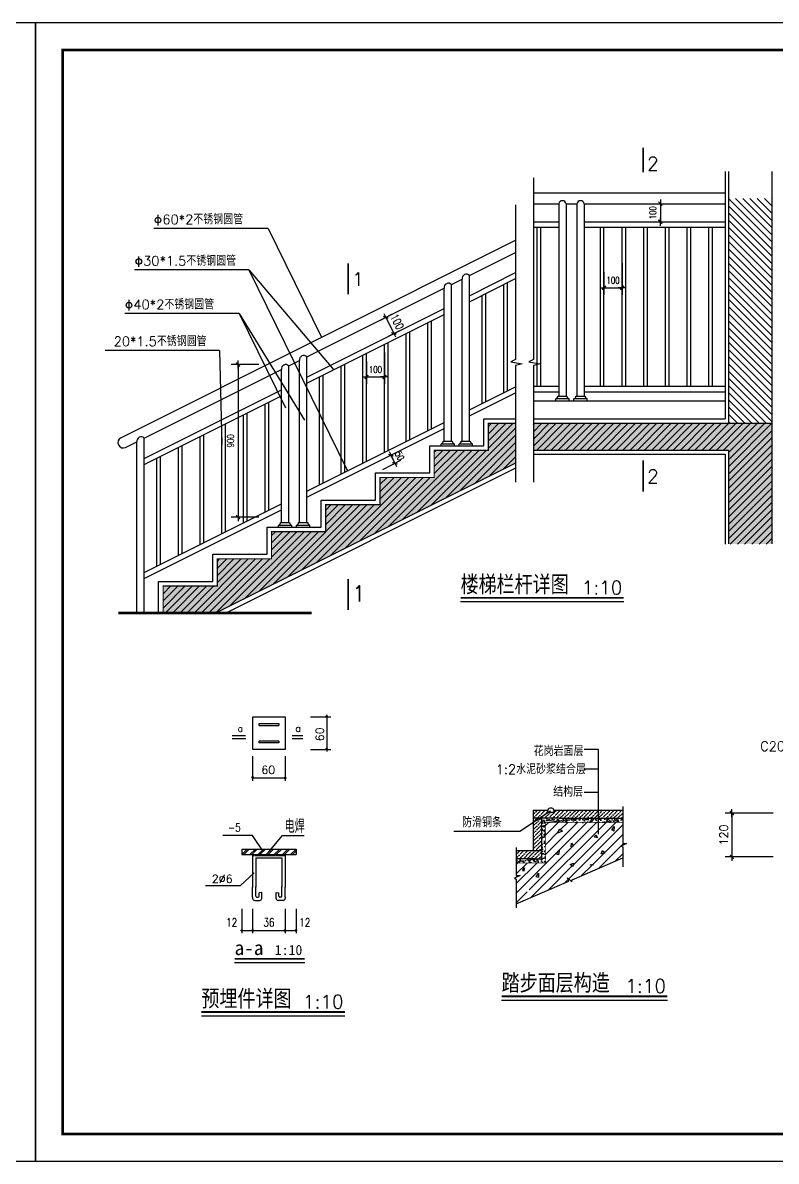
# Model space of a CAD drawing. Extents: x -105837 to 547563, y 466041 to 508041.
# Drawn here: x 487688 to 515484, y 466041 to 508041 of the extents above; entities that cross this region are included whole.
import ezdxf
from ezdxf.enums import TextEntityAlignment as Align

# ---------------------------------------------------------------- set-up
doc = ezdxf.new("R2010")
doc.units = 0
doc.header["$LTSCALE"] = 1000
doc.header["$MEASUREMENT"] = 0
doc.linetypes.add('HIDDEN', pattern=[9.525, 6.35, -3.175])
doc.layers.get('0').update_dxf_attribs({"linetype": 'CONTINUOUS'})
doc.layers.get('DEFPOINTS').update_dxf_attribs({"linetype": 'CONTINUOUS'})
for name, color, linetype in [('DIM1', 3, 'CONTINUOUS'), ('DIM_SYMB', 3, 'CONTINUOUS'), ('PUB_DIM', 3, 'CONTINUOUS'), ('PUB_TEXT', 7, 'CONTINUOUS'), ('PUB_TITLE', 4, 'CONTINUOUS'), ('填充1', 1, 'CONTINUOUS'), ('指北针', 2, 'CONTINUOUS'), ('标注1', 4, 'CONTINUOUS')]:
    doc.layers.add(name, color=color, linetype=linetype)
doc.styles.add('5', font='simhei.ttf')
doc.styles.add('_TCH_DIM', font='SIMPLEX', dxfattribs={"bigfont": 'GBCBIG'})
doc.styles.add('DIM_FONT', font='SIMPLEX.shx', dxfattribs={"width": 0.75})
doc.styles.add('HZ', font='txt', dxfattribs={"bigfont": 'hztxt'})
doc.styles.add('HZFS', font='txt', dxfattribs={"width": 0.7, "height": 7, "bigfont": 'HZFS'})
doc.styles.get("Standard").update_dxf_attribs({"font": 'txt.shx', "bigfont": 'hzdx.shx'})
doc.dimstyles.new('DIMN', dxfattribs={"dimtxt": 300, "dimasz": 1, "dimexe": 250, "dimexo": 300, "dimgap": 150, "dimtad": 1, "dimdec": 0, "dimzin": 0, "dimdsep": 46, "dimtxsty": 'DIM_FONT', "dimblk": '_DIMX', "dimcen": 0.09, "dimclrt": 7, "dimadec": 0, "dimazin": 0, "dimtfac": 1, "dimtdec": 0, "dimtix": 1, "dimtmove": 2, "dimatfit": 3, "dimldrblk": '_DIMX', "dimfxl": 1, "dimtolj": 1, "dimtzin": 0, "dimarcsym": 0})
doc.dimstyles.new('DIMN$0', dxfattribs={"dimtxt": 300, "dimasz": 1, "dimexe": 250, "dimexo": 0, "dimgap": 150, "dimtad": 1, "dimdec": 0, "dimzin": 0, "dimdsep": 46, "dimtxsty": '_TCH_DIM', "dimblk": '_DIMX', "dimblk1": '_DIMX', "dimblk2": '_DIMX', "dimcen": 2.5, "dimclrt": 7, "dimadec": 0, "dimazin": 0, "dimtfac": 1, "dimtdec": 0, "dimtix": 1, "dimtmove": 2, "dimatfit": 3, "dimldrblk": '_DIMX', "dimfxl": 1, "dimtolj": 1, "dimtzin": 0, "dimarcsym": 0})

# ---------------------------------------------------------------- blocks, each defined once
blk = doc.blocks.new('DOT')
at = {"color": 0, "linetype": 'ByBlock'}
blk.add_line((-0.5, 0), (-1, 0), dxfattribs=at)
at = {"color": 0, "linetype": 'ByBlock', "const_width": 0.5}
blk.add_lwpolyline([(-0.25, 0, 1), (0.25, 0, 1)], format="xyb", close=True, dxfattribs=at)
blk = doc.blocks.new('A-A')
for p, q in [((349561, 105017), (348461, 105017)), ((349961, 104417), (349561, 105017)), ((350161, 104417), (350661, 105017)), ((350661, 105017), (351465, 105017)), ((349161, 104517), (351161, 104517)), ((349161, 104517), (349161, 104317)), ((349361, 104517), (349161, 104317)), ((349161, 104317), (351161, 104317)), ((349432, 104517), (349232, 104317)), ((349661, 104517), (349461, 104317)), ((349732, 104517), (349532, 104317)), ((349561, 104317), (349561, 103117)), ((349611, 104317), (349611, 104257)), ((349661, 104317), (349661, 104257)), ((349681, 104197), (350641, 104197)), ((349681, 104197), (349681, 103117)), ((349711, 104317), (349711, 104257)), ((349961, 104517), (349761, 104317)), ((349761, 104317), (349761, 104257)), ((349811, 104317), (349811, 104257)), ((350032, 104517), (349832, 104317)), ((349861, 104317), (349861, 104257)), ((349911, 104317), (349911, 104257)), ((349961, 104317), (349961, 104257)), ((350011, 104317), (350011, 104257)), ((350261, 104517), (350061, 104317)), ((350061, 104317), (350061, 104257)), ((350111, 104317), (350111, 104257)), ((350332, 104517), (350132, 104317)), ((350161, 104317), (350161, 104257)), ((350211, 104317), (350211, 104257)), ((350261, 104317), (350261, 104257)), ((350311, 104317), (350311, 104257)), ((350561, 104517), (350361, 104317)), ((350361, 104317), (350361, 104257)), ((350411, 104317), (350411, 104257)), ((350632, 104517), (350432, 104317)), ((350461, 104317), (350461, 104257)), ((350511, 104317), (350511, 104257)), ((350561, 104317), (350561, 104257)), ((350611, 104317), (350611, 104257)), ((350641, 104197), (350641, 103117)), ((350861, 104517), (350661, 104317)), ((350661, 104317), (350661, 104257)), ((350711, 104317), (350711, 104257)), ((350932, 104517), (350732, 104317)), ((350761, 104317), (350761, 103117)), ((351161, 104517), (350961, 104317)), ((351161, 104446), (351032, 104317)), ((351161, 104517), (351161, 104317)), ((349623, 103643), (349104, 103163)), ((349104, 103163), (347826, 103163)), ((349561, 102746), (349561, 103117)), ((349681, 102784), (349681, 103135)), ((349896, 102915), (349799, 102909)), ((349799, 102784), (349799, 102909)), ((349896, 102701), (349896, 102915)), ((350426, 102915), (350524, 102909)), ((350426, 102701), (350426, 102915)), ((350524, 102784), (350524, 102909)), ((350641, 102784), (350641, 103135)), ((350761, 102746), (350761, 103117)), ((349561, 102746), (349561, 102701)), ((349636, 102626), (349821, 102626)), ((349719, 102746), (349761, 102746)), ((350686, 102626), (350501, 102626)), ((350604, 102746), (350561, 102746)), ((350761, 102746), (350761, 102701))]:
    blk.add_line(p, q)
at = {"color": 0, "linetype": 'ByBlock'}
for p, q in [((349161, 102317), (349161, 101417)), ((349561, 102317), (349561, 101417)), ((349561, 102317), (349561, 101417)), ((350761, 102317), (350761, 101417)), ((350761, 102317), (350761, 101417)), ((351161, 102317), (351161, 101417)), ((349143, 101517), (349125, 101517)), ((349161, 101517), (351161, 101517)), ((349579, 101517), (349597, 101517)), ((349597, 101517), (350166, 101517)), ((350743, 101517), (350725, 101517)), ((351179, 101517), (351197, 101517))]:
    blk.add_line(p, q, dxfattribs=at)
at = {"const_width": 50}
for points in [[(349135, 101517, 1), (349185, 101517, 1)], [(349539, 101517, 1), (349589, 101517, 1)], [(350730, 101517, 1), (350780, 101517, 1)], [(351133, 101517, 1), (351183, 101517, 1)]]:
    blk.add_lwpolyline(points, format="xyb", close=True, dxfattribs=at)
for centre, radius, start, end in [((349636, 102701), 75, 180, 270), ((349719, 102784), 37.5, 180, 270), ((349761, 102784), 37.5, 270, 0), ((349821, 102701), 75, 270, 0), ((350501, 102701), 75, 180, 270), ((350561, 102784), 37.5, 180, 270), ((350604, 102784), 37.5, 270, 0), ((350686, 102701), 75, 270, 0)]:
    blk.add_arc(centre, radius, start, end)
at = {"layer": 'DIM_SYMB', "const_width": 70}
blk.add_lwpolyline([(348894, 100472), (351486, 100472)], dxfattribs=at)
at = {"layer": 'DIM_SYMB'}
blk.add_lwpolyline([(348894, 100332), (351486, 100332)], dxfattribs=at)
at = {"color": 0, "linetype": 'ByBlock', "xscale": 18, "yscale": 18, "zscale": 18}
for p in [(349161, 101517), (350761, 101517), (350761, 101517)]:
    blk.add_blockref('DOT', p, dxfattribs=at)
at = {"color": 0, "linetype": 'ByBlock', "xscale": 18, "yscale": 18, "zscale": 18, "rotation": 180}
for p in [(349561, 101517), (349561, 101517), (351161, 101517)]:
    blk.add_blockref('DOT', p, dxfattribs=at)
at = {"color": 0, "linetype": 'ByBlock', "style": 'HZ', "width": 0.8}
for s, p in [('-5', (348886, 105317)), ('12', (348786, 101817)), ('36', (350161, 101817)), ('12', (351486, 101817))]:
    blk.add_text(s, height=300, dxfattribs=at).set_placement(p, align=Align.MIDDLE)
at = {"style": 'HZFS', "width": 0.7}
blk.add_text('电焊', height=500, dxfattribs=at).set_placement((350745, 105117))
blk.add_text('2%%c6', height=300).set_placement((348053, 103271))
at = {"layer": 'PUB_TEXT', "style": '5'}
for s, height, p in [('a-a', 522.8, (348894, 100612)), ('1:10', 373.4, (350378, 100612))]:
    blk.add_text(s, height=height, dxfattribs=at).set_placement(p)
blk = doc.blocks.new('_DIMX')
blk.add_line((-150, 0), (150, 0))
at = {"const_width": 50}
blk.add_lwpolyline([(-70, -70), (70, 70)], dxfattribs=at)
blk = doc.blocks.new('*D850')
at = {"layer": 'DEFPOINTS', "color": 0, "transparency": 16777216}
for p in [(500611, 496940), (501379, 496578), (500909, 496343)]:
    blk.add_point(p, dxfattribs=at)
at = {"layer": 'PUB_DIM', "color": 0, "lineweight": -2, "transparency": 16777216}
for p, q in [((500879, 497074), (501305, 497287)), ((501081, 497176), (501080, 497177)), ((501081, 497175), (501379, 496578)), ((501178, 496478), (501603, 496690)), ((501380, 496578), (501380, 496577))]:
    blk.add_line(p, q, dxfattribs=at)
for p, rotation in [((501081, 497175), 296.565051177078), ((501379, 496578), 116.565051177078)]:
    blk.add_blockref('_DIMX', p, dxfattribs=dict(at, rotation=rotation))
at = {"layer": 'PUB_DIM', "color": 7, "transparency": 16777216, "insert": (501498, 497011), "char_height": 300, "attachment_point": 5, "rotation": 296.5651, "style": 'DIM_FONT'}
blk.add_mtext('\\A1;100', dxfattribs=at)
blk = doc.blocks.new('*D858')
at = {"layer": 'DEFPOINTS', "color": 0, "transparency": 16777216}
for p in [(515372, 478883), (513847, 477270), (515372, 477270)]:
    blk.add_point(p, dxfattribs=at)
at = {"layer": 'DIM1', "color": 0, "lineweight": -2, "transparency": 16777216}
for p, q in [((515372, 478883), (513597, 478883)), ((513847, 478882), (513847, 477271)), ((515372, 477270), (513597, 477270))]:
    blk.add_line(p, q, dxfattribs=at)
for p, rotation in [((513847, 478883), 90), ((513847, 477270), 270)]:
    blk.add_blockref('_DIMX', p, dxfattribs=dict(at, rotation=rotation))
at = {"layer": 'DIM1', "color": 7, "transparency": 16777216, "insert": (513547, 478077), "char_height": 300, "attachment_point": 5, "rotation": 90, "style": '_TCH_DIM'}
blk.add_mtext('\\A1;120', dxfattribs=at)

msp = doc.modelspace()

# ---------------------------------------------------------------- hatches: boundary and pattern name
h = msp.add_hatch()
h.set_pattern_fill('AR-SAND', color=256, scale=300, style=0)
h.set_pattern_definition([(37.5, (499474.8, 448876.3), (-18.898, 578.047), [0, -456, 0, -510, 0, -487.5]), (7.5, (499474.8, 448876.3), (530.933, 846.644), [0, -246, 0, -411, 0, -157.5]), (327.5, (499105.8, 448876.3), (934.2426, 1.698), [0, -150, 0, -540, 0, -705]), (317.5, (499105.8, 448876.3), (901.838, 263.303), [0, -75, 0, -354, 0, -405])])
h.paths.add_polyline_path([(506818.68693, 477191.28538), (506618.68693, 477191.28538), (505891.98843, 477191.28538), (505891.98843, 477041.28538), (506968.68693, 477041.28538), (506968.68693, 478541.28538), (508030.37647, 478541.28538), (508030.37647, 478691.28538), (507474.20271, 478691.28538), (507000.73665, 478691.28538), (506968.68693, 478691.28538), (506818.68693, 478691.28538)])
h.paths.add_polyline_path([(509821.39013, 478541.28538), (509821.39013, 478691.28538), (508030.37647, 478691.28538), (508030.37647, 478541.28538)])
h = msp.add_hatch()
h.set_pattern_fill('AR-SAND', color=256, scale=200, style=0)
h.set_pattern_definition([(37.5, (499310.1, 450072.78), (-12.5987, 385.3648), [0, -304, 0, -340, 0, -325]), (7.5, (499310.1, 450072.8), (353.955, 564.429), [0, -164, 0, -274, 0, -105]), (327.5, (499064.1, 450072.78), (622.8284, 1.1318), [0, -100, 0, -360, 0, -470]), (317.5, (499064.1, 450072.8), (601.225, 175.535), [0, -50, 0, -236, 0, -270])])
h.paths.add_polyline_path([(506818.68693, 477191.28538), (506618.68693, 477191.28538), (505891.98843, 477191.28538), (505891.98843, 477041.28538), (506968.68693, 477041.28538), (506968.68693, 478541.28538), (507223.83869, 478541.28538), (507223.83869, 478691.28538), (507000.73665, 478691.28538), (506968.68693, 478691.28538), (506818.68693, 478691.28538)])
h.paths.add_polyline_path([(509821.39013, 478541.28538), (509821.39013, 478691.28538), (507474.20271, 478691.28538), (507223.83869, 478691.28538), (507223.83869, 478541.28538)])
h = msp.add_hatch()
h.set_pattern_fill('AR-SAND', color=8, scale=100, style=0)
h.set_pattern_definition([(37.5, (499310.1, 450072.78), (-6.2993, 192.6824), [0, -152, 0, -170, 0, -162.5]), (7.5, (499310.1, 450072.78), (176.9777, 282.2146), [0, -82, 0, -137, 0, -52.5]), (327.5, (499187.1, 450072.78), (311.4142, 0.5659), [0, -50, 0, -180, 0, -235]), (317.5, (499187.1, 450072.78), (300.6127, 87.7676), [0, -25, 0, -118, 0, -135])])
h.paths.add_polyline_path([(507474.20271, 478691.28538), (507223.83869, 478691.28538), (507223.83869, 478541.28538), (509821.39013, 478541.28538), (509821.39013, 478691.28538)])
h.paths.add_polyline_path([(507000.73665, 478691.28538), (506968.68693, 478691.28538), (506818.68693, 478691.28538), (506818.68693, 477191.28538), (506618.68693, 477191.28538), (505891.98843, 477191.28538), (505891.98843, 477041.28538), (506968.68693, 477041.28538), (506968.68693, 478541.28538), (507223.83869, 478541.28538), (507223.83869, 478691.28538)])
at = {"layer": '填充1', "linetype": 'ByBlock', "ltscale": 10}
h = msp.add_hatch(dxfattribs=at)
h.set_pattern_fill('ANSI31', color=8, scale=1500, angle=90, style=0)
h.set_pattern_definition([(135, (633086.88, 114370.71), (-132.58252, -132.58252), [])])
h.paths.add_polyline_path([(513730.41594, 493264.34977), (515330.41594, 493264.34977), (515330.41594, 501554.21227), (513730.41594, 501554.21227)])
h = msp.add_hatch(dxfattribs=at)
h.set_pattern_fill('AR-CONC', color=8, scale=100, angle=90, style=0)
h.set_pattern_definition([(140, (633086.9, 114370.7), (62.7521, 717.2602), [75, -825]), (85, (633086.9, 114370.7), (-752.1921, -138.7513), [60, -660]), (190.4514, (633092.1, 114430.5), (-689.4395, 578.5094), [63.7402, -701.1421]), (136.1842, (632886.9, 114370.7), (165.519, 1067.241), [112.5, -1237.5]), (186.6356, (632900.7, 114459.6), (-974.118, 934.6627), [95.6103, -1051.713]), (81.1842, (632886.9, 114370.7), (-974.1186, 934.662), [90, -990]), (111, (632936.9, 114470.7), (402.6189, 596.90705), [75, -825]), (56, (632936.9, 114470.7), (-725.15, 243.3153), [60, -660]), (161.4514, (632970.4, 114520.45), (-322.5305, 840.2226), [63.7402, -701.1421]), (127.5, (633086.88, 114370.7), (-332.89385, 12.15986), [0, -652, 0, -670, 0, -662.5]), (97.5, (633086.88, 114370.7), (-394.4117, 263.06954), [0, -382, 0, -637, 0, -252.5]), (57.5, (633086.88, 114147.7), (22.55487, 533.82244), [0, -250, 0, -780, 0, -1035]), (47.5, (633086.9, 114047.7), (-100.105, 583.18617), [0, -325, 0, -518, 0, -735])])
h.paths.add_polyline_path([(513730.41594, 492264.34977), (513730.41594, 488810.20491), (515330.41594, 488810.20491), (515330.41594, 493264.34977), (506524.82322, 493264.34977), (506524.82322, 492264.34977)])
h.paths.add_polyline_path([(505870.36455, 491797.63684), (505870.36455, 493264.34977), (504865.86483, 493264.34977), (504865.86483, 492264.34977), (502865.86483, 492264.34977), (502865.86483, 491264.34977), (500865.86483, 491264.34977), (500865.86483, 490264.34977), (498865.86483, 490264.34977), (498865.86483, 489264.34977), (496865.86483, 489264.34977), (496865.86483, 488264.34977), (494865.86483, 488264.34977), (494865.86483, 487264.34977), (492865.86483, 487264.34977), (492865.86483, 486264.34977), (494803.79041, 486264.34977)])
h = msp.add_hatch(dxfattribs=at)
h.set_pattern_fill('ANSI31', color=8, scale=1500, style=0)
h.set_pattern_definition([(45, (633086.88, 114370.71), (-132.58252, 132.58252), [])])
h.paths.add_polyline_path([(513730.41594, 492264.34977), (513730.41594, 488810.20491), (515330.41594, 488810.20491), (515330.41594, 493264.34977), (506524.82322, 493264.34977), (506524.82322, 492264.34977)])
h.paths.add_polyline_path([(505870.36455, 491797.63684), (505870.36455, 493264.34977), (504865.86483, 493264.34977), (504865.86483, 492264.34977), (502865.86483, 492264.34977), (502865.86483, 491264.34977), (500865.86483, 491264.34977), (500865.86483, 490264.34977), (498865.86483, 490264.34977), (498865.86483, 489264.34977), (496865.86483, 489264.34977), (496865.86483, 488264.34977), (494865.86483, 488264.34977), (494865.86483, 487264.34977), (492865.86483, 487264.34977), (492865.86483, 486264.34977), (494803.79041, 486264.34977)])
at = {"layer": '填充1'}
h = msp.add_hatch(dxfattribs=at)
h.set_pattern_fill('ANSI36', color=8, scale=800, style=0)
h.set_pattern_definition([(45, (-606452.66, 606835.58), (53.033009, 194.454365), [250, -50, 0, -50])])
h.paths.add_polyline_path([(506818.68693, 478691.28538), (506518.68693, 478691.28538), (506518.68693, 477491.28538), (506818.68693, 477491.28538)])
h.paths.add_polyline_path([(506618.68693, 477191.28538), (506818.68693, 477191.28538), (506818.68693, 477491.28538), (505891.98843, 477491.28538), (505891.98843, 477191.28538)])
h.paths.add_polyline_path([(507474.20271, 478691.28538), (508932.14106, 478691.28538), (508932.14106, 478991.28538), (507285.88816, 478991.28538, -0.1380579837), (507293.1191, 478923.67588), (507045.6961, 478923.67588, -0.1380579837), (507052.92704, 478991.28538), (506518.68693, 478991.28538), (506518.68693, 478691.28538)])
h.paths.add_polyline_path([(509821.39013, 478691.28538), (509821.39013, 478991.28538), (508932.14106, 478991.28538), (508932.14106, 478691.28538)])

# ---------------------------------------------------------------- linework, layer by layer
for p, q in [((506524.82322, 502321.50293), (506524.82322, 495621.91874)), ((506524.82322, 501765.65952), (513597.08261, 501765.65952)), ((505870.36455, 501320.19319), (505870.36455, 495621.91874)), ((506524.82322, 501365.65952), (507463.74927, 501365.65952)), ((507463.74927, 501365.65952), (507463.74927, 494269.13743)), ((507730.41594, 501365.65952), (508130.41594, 501365.65952)), ((507730.41594, 501365.65952), (507730.41594, 494269.13743)), ((508130.41594, 501365.65952), (508130.41594, 494269.13743)), ((508397.08261, 501365.65952), (513597.08261, 501365.65952)), ((508397.08261, 501365.65952), (508397.08261, 494269.13743)), ((506524.82322, 500698.99285), (507463.74927, 500698.99285)), ((508397.08261, 500698.99285), (513597.08261, 500698.99285)), ((496743.05683, 500453.13009), (492518.62253, 500453.13009)), ((496743.05683, 500453.13009), (498713.00869, 496437.92171)), ((506524.82322, 500498.99285), (507463.74927, 500498.99285)), ((506663.74927, 494631.01644), (506663.74927, 500498.99285)), ((506797.08261, 494631.01644), (506797.08261, 500498.99285)), ((508397.08261, 500498.99285), (513597.08261, 500498.99285)), ((508996.74927, 494631.01644), (508996.74927, 500498.99285)), ((509130.08261, 494631.01644), (509130.08261, 500498.99285)), ((509796.74927, 494631.01644), (509796.74927, 500498.99285)), ((509930.08261, 494631.01644), (509930.08261, 500498.99285)), ((510596.74927, 494631.01644), (510596.74927, 500498.99285)), ((510730.08261, 494631.01644), (510730.08261, 500498.99285)), ((511396.74927, 494631.01644), (511396.74927, 500498.99285)), ((511530.08261, 494631.01644), (511530.08261, 500498.99285)), ((512196.74927, 494631.01644), (512196.74927, 500498.99285)), ((512330.08261, 494631.01644), (512330.08261, 500498.99285)), ((512996.74927, 494631.01644), (512996.74927, 500498.99285)), ((513130.08261, 494631.01644), (513130.08261, 500498.99285)), ((491303.81687, 492733.32579), (505870.36455, 500016.59963)), ((504165.86483, 498717.13618), (505870.36455, 499569.38604)), ((496033.60292, 498922.85002), (499669.34853, 491512.37642)), ((496033.60292, 498922.85002), (499136.88262, 495265.60569)), ((503499.19816, 498383.80284), (503899.19816, 498583.80284)), ((503899.19816, 492602.47076), (503899.19816, 498583.80284)), ((504165.86483, 497971.78019), (505870.36455, 498824.03004)), ((504165.86483, 492602.47076), (504165.86483, 498717.13618)), ((504165.86483, 497748.17339), (505870.36455, 498600.42325)), ((498165.86483, 495717.13618), (503232.53149, 498250.46951)), ((503232.53149, 492602.47076), (503232.53149, 498250.46951)), ((503499.19816, 492602.47076), (503499.19816, 498383.80284)), ((505432.53149, 494393.9679), (505432.53149, 498381.50672)), ((505565.86483, 494460.63457), (505565.86483, 498448.17339)), ((504632.53149, 493993.9679), (504632.53149, 497981.50672)), ((504765.86483, 494060.63457), (504765.86483, 498048.17339)), ((495673.58057, 497314.72561), (498082.12294, 493376.47905)), ((495673.58057, 497314.72561), (497379.63332, 493837.40343)), ((498165.86483, 494971.78019), (503232.53149, 497505.11352)), ((498165.86483, 494748.17339), (503232.53149, 497281.50672)), ((502632.53149, 492993.9679), (502632.53149, 496981.50672)), ((502765.86483, 493060.63457), (502765.86483, 497048.17339)), ((501832.53149, 492593.9679), (501832.53149, 496581.50672)), ((501965.86483, 492660.63457), (501965.86483, 496648.17339)), ((501032.53149, 492193.9679), (501032.53149, 496181.50672)), ((501165.86483, 492260.63457), (501165.86483, 496248.17339)), ((494946.44993, 495955.59882), (495032.53149, 492478.27664)), ((498165.86483, 489602.47076), (498165.86483, 495717.13618)), ((500232.53149, 491793.9679), (500232.53149, 495781.50672)), ((500365.86483, 491860.63457), (500365.86483, 495848.17339)), ((505870.36455, 495621.91874), (505698.88273, 495529.63828)), ((506524.82322, 495621.91874), (506353.34141, 495529.63828)), ((492165.86483, 492717.13618), (497232.53149, 495250.46951)), ((497232.53149, 489602.47076), (497232.53149, 495250.46951)), ((497499.19816, 495383.80284), (497899.19816, 495583.80284)), ((497499.19816, 489602.47076), (497499.19816, 495383.80284)), ((497899.19816, 489602.47076), (497899.19816, 495583.80284)), ((499432.53149, 491393.9679), (499432.53149, 495381.50672)), ((499565.86483, 491460.63457), (499565.86483, 495448.17339)), ((505698.88273, 495529.63828), (506105.08794, 495455.8152)), ((506105.08794, 495455.8152), (505870.36455, 495400.44692)), ((505870.36455, 495400.44692), (505870.36455, 491095.62571)), ((506353.34141, 495529.63828), (506759.54662, 495455.8152)), ((506759.54662, 495455.8152), (506524.82322, 495400.44692)), ((506524.82322, 495400.44692), (506524.82322, 491095.62571)), ((498632.53149, 490993.9679), (498632.53149, 494981.50672)), ((498765.86483, 491060.63457), (498765.86483, 495048.17339)), ((492165.86483, 491971.78019), (497232.53149, 494505.11352)), ((504165.86483, 493760.63457), (505870.36455, 494612.88443)), ((504165.86483, 493537.02777), (505870.36455, 494389.27763)), ((506524.82322, 494631.01644), (507463.74927, 494631.01644)), ((506524.82322, 494431.01644), (507463.74927, 494431.01644)), ((508397.08261, 494631.01644), (513597.08261, 494631.01644)), ((508397.08261, 494431.01644), (513597.08261, 494431.01644)), ((492165.86483, 491748.17339), (497232.53149, 494281.50672)), ((496632.53149, 489993.9679), (496632.53149, 493981.50672)), ((496765.86483, 490060.63457), (496765.86483, 494048.17339)), ((507349.41779, 494097.68311), (507349.41779, 494166.18098)), ((507842.75113, 494166.18098), (507349.41779, 494166.18098)), ((507429.41779, 494269.13743), (507762.75113, 494269.13743)), ((507842.75113, 494097.68311), (507842.75113, 494166.18098)), ((508509.41779, 494166.18098), (508016.08446, 494166.18098)), ((508016.08446, 494097.68311), (508016.08446, 494166.18098)), ((508096.08446, 494269.13743), (508429.41779, 494269.13743)), ((508509.41779, 494097.68311), (508509.41779, 494166.18098)), ((495832.53149, 489593.9679), (495832.53149, 493581.50672)), ((495965.86483, 489660.63457), (495965.86483, 493648.17339)), ((495032.53149, 489193.9679), (495032.53149, 493181.50672)), ((495165.86483, 489260.63457), (495165.86483, 493248.17339)), ((498165.86483, 490760.63457), (503232.53149, 493293.9679)), ((492165.86483, 486264.34977), (492165.86483, 492717.13618)), ((494232.53149, 488793.9679), (494232.53149, 492781.50672)), ((494365.86483, 488860.63457), (494365.86483, 492848.17339)), ((498165.86483, 490537.02777), (503232.53149, 493070.3611)), ((491482.70231, 492375.55492), (491899.19816, 492583.80284)), ((491899.19816, 486264.34977), (491899.19816, 492583.80284)), ((493432.53149, 488393.9679), (493432.53149, 492381.50672)), ((493565.86483, 488460.63457), (493565.86483, 492448.17339)), ((503611.53334, 492499.51431), (503118.20001, 492499.51431)), ((503118.20001, 492431.01644), (503118.20001, 492499.51431)), ((503198.20001, 492602.47076), (503531.53334, 492602.47076)), ((503611.53334, 492431.01644), (503611.53334, 492499.51431)), ((503784.86668, 492431.01644), (503784.86668, 492499.51431)), ((504278.20001, 492499.51431), (503784.86668, 492499.51431)), ((503864.86668, 492602.47076), (504198.20001, 492602.47076)), ((504278.20001, 492431.01644), (504278.20001, 492499.51431)), ((492632.53149, 487993.9679), (492632.53149, 491981.50672)), ((492765.86483, 488060.63457), (492765.86483, 492048.17339)), ((492165.86483, 487760.63457), (497232.53149, 490293.9679)), ((492165.86483, 487537.02777), (497232.53149, 490070.3611)), ((497118.20001, 489431.01644), (497118.20001, 489499.51431)), ((497611.53334, 489499.51431), (497118.20001, 489499.51431)), ((497198.20001, 489602.47076), (497531.53334, 489602.47076)), ((497611.53334, 489431.01644), (497611.53334, 489499.51431)), ((498278.20001, 489499.51431), (497784.86668, 489499.51431)), ((497784.86668, 489431.01644), (497784.86668, 489499.51431)), ((497864.86668, 489602.47076), (498198.20001, 489602.47076)), ((498278.20001, 489431.01644), (498278.20001, 489499.51431)), ((496170.00293, 482431.30718), (497370.00293, 482431.30718)), ((496170.00293, 481231.30718), (496170.00293, 482431.30718)), ((497370.00293, 482431.30718), (497370.00293, 481231.30718)), ((498301.78387, 482432.88217), (499057.91308, 482432.88217)), ((498904.2163, 482506.91761), (498904.2163, 481154.90617)), ((495411.54239, 481639.20624), (495911.54239, 481639.20624)), ((497621.38681, 481639.20624), (498021.38681, 481639.20624)), ((497370.00293, 481231.30718), (496170.00293, 481231.30718)), ((498301.78387, 481231.53801), (499057.91308, 481231.53801)), ((508932.14106, 481234.69984), (508397.54732, 481234.69984)), ((508932.14106, 478102.58996), (508932.14106, 481234.69984)), ((508932.14106, 480505.48236), (508397.54732, 480505.48236)), ((508932.14106, 479640.88833), (508397.54732, 479640.88833)), ((507152.96062, 478960.74499), (506031.24265, 478201.70776)), ((506518.68693, 478991.28538), (507052.92704, 478991.28538)), ((506518.68693, 478991.28538), (506518.68693, 477491.28538)), ((507045.6961, 478923.67588), (507293.1191, 478923.67588)), ((507285.88816, 478991.28538), (509821.39013, 478991.28538)), ((507474.20271, 478691.28538), (506518.68693, 478691.28538)), ((507061.21235, 478691.28538), (506818.68693, 478691.28538)), ((506818.68693, 478691.28538), (506818.68693, 477191.28538)), ((506968.68693, 478421.90951), (507088.06281, 478541.28538)), ((506968.68693, 478068.35612), (507441.6162, 478541.28538)), ((507474.20271, 478691.28538), (509821.39013, 478691.28538)), ((507529.64783, 478275.76363), (507795.16959, 478541.28538)), ((506031.24265, 478201.70776), (503591.72051, 478201.70776)), ((506968.68693, 477714.80273), (507443.867, 478189.9828)), ((508766.02322, 478006.71696), (508826.70893, 478067.36534)), ((506818.68693, 477491.28538), (505891.98843, 477491.28538)), ((506618.68693, 477191.28538), (505891.98843, 477191.28538)), ((506618.68693, 477191.28538), (506818.68693, 477191.28538)), ((509544.487, 477108.62228), (509821.39013, 477385.52541)), ((505891.98843, 476991.65762), (505941.6162, 477041.28538)), ((508735.68036, 477006.01901), (508705.33745, 476945.37066)), ((505891.98843, 475577.44406), (506291.47876, 475976.93439))]:
    msp.add_line(p, q)
at = {"color": 0}
for p, q in [((492679.24211, 500567.28549), (492679.24211, 500953.00854)), ((491969.78819, 499037.00541), (491969.78819, 499422.72847)), ((496033.60292, 498922.85002), (491809.16862, 498922.85002)), ((491609.76585, 497428.881), (491609.76585, 497814.60405)), ((495673.58057, 497314.72561), (491449.14627, 497314.72561)), ((494946.44993, 495955.59882), (490722.01563, 495955.59882))]:
    msp.add_line(p, q, dxfattribs=at)
at = {"linetype": 'HIDDEN'}
for p, q in [((496410.00293, 482191.30718), (497130.00293, 482191.30718)), ((496410.00293, 482119.30718), (496410.00293, 482191.30718)), ((497130.00293, 482191.30718), (497130.00293, 482119.30718)), ((496410.00293, 482119.30718), (497130.00293, 482119.30718)), ((497130.00293, 481543.30718), (496410.00293, 481543.30718)), ((496410.00293, 481471.30718), (496410.00293, 481543.30718)), ((497130.00293, 481471.30718), (496410.00293, 481471.30718)), ((497130.00293, 481543.30718), (497130.00293, 481471.30718))]:
    msp.add_line(p, q, dxfattribs=at)
at = {"color": 0, "linetype": 'ByBlock'}
for p, q in [((496166.64707, 480978.9163), (496166.64707, 480078.9163)), ((497367.51348, 480978.9163), (497367.51348, 480078.9163)), ((496184.64707, 480178.9163), (497349.51348, 480178.9163))]:
    msp.add_line(p, q, dxfattribs=at)
for points, const_width in [([(513730.41594, 502555.52202), (513730.41594, 493264.34977)], 45), ([(515330.41594, 502555.52202), (515330.41594, 488805.82154)], 45), ([(491970.65655, 486264.34977), (492865.86483, 486264.34977), (492865.86483, 487264.34977), (494865.86483, 487264.34977), (494865.86483, 488264.34977), (496865.86483, 488264.34977), (496865.86483, 489264.34977), (498865.86483, 489264.34977), (498865.86483, 490264.34977), (500865.86483, 490264.34977), (500865.86483, 491264.34977), (502865.86483, 491264.34977), (502865.86483, 492264.34977), (504865.86483, 492264.34977), (504865.86483, 493264.34977), (505870.36455, 493264.34977)], 45), ([(506524.82322, 493264.34977), (515330.41594, 493264.34977)], 45), ([(506524.82322, 492264.34977), (513730.41594, 492264.34977)], 45), ([(513730.41594, 492264.34977), (513730.41594, 488810.20491)], 45), ([(494803.79041, 486264.34977), (505870.36455, 491797.63684)], 45), ([(491211.47058, 486264.34977), (498351.62899, 486264.34977)], 100), ([(495411.54239, 481739.20624), (495911.54239, 481739.20624)], 45), ([(497621.38681, 481739.20624), (498021.38681, 481739.20624)], 45), ([(506968.68693, 478541.28538), (509821.39013, 478541.28538)], 30), ([(506968.68693, 478541.28538), (506968.68693, 477041.28538)], 30), ([(506968.68693, 477041.28538), (505891.98843, 477041.28538)], 30)]:
    msp.add_lwpolyline(points, dxfattribs=dict(const_width=const_width))
at = {"const_width": 50}
for points in [[(498873.45938, 482445.86832, 1), (498923.45938, 482445.86832, 1)], [(498873.45938, 481247.47603, 1), (498923.45938, 481247.47603, 1)], [(496144.68975, 480197.80874, 1), (496194.68975, 480197.80874, 1)], [(497343.61404, 480178.60637, 1), (497393.61404, 480178.60637, 1)]]:
    msp.add_lwpolyline(points, format="xyb", close=True, dxfattribs=at)
for points in [[(509821.39013, 479125.09519), (509821.39013, 477761.34652), (509960.75246, 477761.34652), (509757.51576, 477668.49555), (509821.39013, 477633.67645), (509821.39013, 476899.8844)], [(505891.98843, 477612.50264), (505891.98843, 476578.7035), (506031.35076, 476578.7035), (505828.11406, 476485.85253), (505891.98843, 476451.03343), (505891.98843, 475383.67538)], [(505891.98843, 475539.01767), (507834.33176, 476373.70959), (507779.30846, 476501.7498), (507944.85829, 476351.68411), (507951.62961, 476424.11652), (509821.39013, 477227.6171)]]:
    msp.add_lwpolyline(points)
at = {"color": 0}
for centre in [(492679.24211, 500762.82874), (491969.78819, 499232.54867), (491609.76585, 497624.42426)]:
    msp.add_circle(centre, 102.70921, dxfattribs=at)
for centre, radius, start, end in [((507597.08261, 501340.86999), 135.61821, 10.532257445, 169.467742555), ((508263.74927, 501340.86999), 135.61821, 10.532257445, 169.467742555), ((504053.78534, 498607.96181), 156.46358, 44.247736048, 188.882366302), ((503387.11868, 498274.62848), 156.46358, 44.247736048, 188.882366302), ((498053.78534, 495607.96181), 156.46358, 44.247736048, 188.882366302), ((497387.11868, 495274.62848), 156.46358, 44.247736048, 188.882366302), ((507317.41565, 494273.60685), 112.09128, 286.588779877, 357.714837101), ((507893.86485, 494288.45708), 132.52946, 188.38223276, 247.314150252), ((507984.08232, 494273.60685), 112.09128, 286.588779877, 357.714837101), ((508560.53151, 494288.45708), 132.52946, 188.38223276, 247.314150252), ((491393.25959, 492554.44036), 200, 116.565051177, 296.565051177), ((492053.78534, 492607.96181), 156.46358, 44.247736048, 188.882366302), ((503086.19787, 492606.94018), 112.09128, 286.588779877, 357.714837101), ((503662.64706, 492621.79041), 132.52946, 188.38223276, 247.314150252), ((503752.86454, 492606.94018), 112.09128, 286.588779877, 357.714837101), ((504329.31373, 492621.79041), 132.52946, 188.38223276, 247.314150252), ((497086.19787, 489606.94018), 112.09128, 286.588779877, 357.714837101), ((497662.64706, 489621.79041), 132.52946, 188.38223276, 247.314150252), ((497752.86454, 489606.94018), 112.09128, 286.588779877, 357.714837101), ((498329.31373, 489621.79041), 132.52946, 188.38223276, 247.314150252), ((507169.4076, 478944.63618), 125.47458, 350.383763598, 189.616236402)]:
    msp.add_arc(centre, radius, start, end)
at = {"layer": 'DIM_SYMB'}
for points, const_width in [([(510574.29395, 503433.14305), (510574.29395, 502525.44884)], 60), ([(499691.69536, 499169.43044), (499691.69536, 498021.19051)], 60), ([(510574.29395, 491894.95657), (510574.29395, 490746.71664)], 60), ([(499691.69536, 487526.41247), (499691.69536, 486378.17254)], 60), ([(503837.88431, 486825.93275), (509861.44636, 486825.93275)], 70), ([(505354.12841, 472120.06597), (511471.39125, 472120.06597)], 70), ([(494279.11789, 471549.80591), (499575.12089, 471549.80591)], 70)]:
    msp.add_lwpolyline(points, dxfattribs=dict(at, const_width=const_width))
for points in [[(503837.88431, 486685.93275), (509861.44636, 486685.93275)], [(505354.12841, 471980.06597), (511471.39125, 471980.06597)], [(494279.11789, 471409.80591), (499575.12089, 471409.80591)]]:
    msp.add_lwpolyline(points, dxfattribs=at)
at = {"layer": 'PUB_TITLE'}
for points in [[(428763.01576, 466040.74173), (488163.01576, 466040.74173), (488163.01576, 508040.74173), (428763.01576, 508040.74173)], [(488163.01576, 466040.74173), (547563.01576, 466040.74173), (547563.01576, 508040.74173), (488163.01576, 508040.74173)]]:
    msp.add_lwpolyline(points, close=True, dxfattribs=at)
at = {"layer": 'PUB_TITLE', "const_width": 100}
msp.add_lwpolyline([(489163.01576, 467040.74173), (546563.01576, 467040.74173), (546563.01576, 507040.74173), (489163.01576, 507040.74173)], close=True, dxfattribs=at)
at = {"layer": '填充1', "linetype": 'ByBlock', "ltscale": 10}
for p, q in [((513597.08261, 502555.52202), (513597.08261, 493431.01644)), ((506524.82322, 494097.68311), (513597.08261, 494097.68311)), ((504699.19816, 493431.01644), (505870.36455, 493431.01644)), ((504699.19816, 492431.01644), (504699.19816, 493431.01644)), ((506524.82322, 493431.01644), (513597.08261, 493431.01644)), ((502699.19816, 492431.01644), (504699.19816, 492431.01644)), ((502699.19816, 491431.01644), (502699.19816, 492431.01644)), ((506524.82322, 492131.01644), (513597.08261, 492131.01644)), ((513597.08261, 492131.01644), (513597.08261, 488810.20491)), ((505870.36455, 491611.29784), (495176.4684, 486264.34977)), ((500699.19816, 491431.01644), (502699.19816, 491431.01644)), ((500699.19816, 490431.01644), (500699.19816, 491431.01644)), ((498699.19816, 490431.01644), (500699.19816, 490431.01644)), ((498699.19816, 489431.01644), (498699.19816, 490431.01644)), ((496699.19816, 488431.01644), (496699.19816, 489431.01644)), ((496699.19816, 489431.01644), (498699.19816, 489431.01644)), ((494699.19816, 488431.01644), (496699.19816, 488431.01644)), ((494699.19816, 487431.01644), (494699.19816, 488431.01644)), ((492699.19816, 487431.01644), (494699.19816, 487431.01644)), ((492699.19816, 486264.34977), (492699.19816, 487431.01644))]:
    msp.add_line(p, q, dxfattribs=at)
at = {"layer": '填充1', "color": 8}
for p, q in [((505891.98843, 475930.99745), (508502.27637, 478541.28538)), ((506444.58542, 475776.48765), (509209.38315, 478541.28538)), ((506968.68693, 477361.24934), (508148.72298, 478541.28538)), ((507830.52666, 476455.32212), (509821.39013, 478446.18558)), ((507990.58995, 476968.9388), (509562.93654, 478541.28538)), ((507999.21678, 477684.67241), (508855.82976, 478541.28538)), ((509418.39494, 478264.4725), (509509.42351, 478385.76922)), ((509509.42351, 478385.76922), (509494.25209, 478218.98624)), ((507415.76547, 478143.17577), (507506.79409, 478294.79667)), ((507597.82272, 478218.98624), (507415.76547, 478143.17577)), ((507506.79409, 478294.79667), (507597.82272, 478218.98624)), ((508887.39469, 477976.39279), (508766.02322, 478006.71696)), ((508826.70893, 478067.36534), (508887.39469, 477976.39279)), ((509158.68636, 477429.92842), (509821.39013, 478092.63219)), ((509494.25209, 478218.98624), (509418.39494, 478264.4725)), ((506365.35173, 476050.80735), (507977.82645, 477663.28207)), ((507916.42287, 477642.82681), (507931.5943, 477779.28563)), ((508007.45144, 477673.15099), (507916.42287, 477642.82681)), ((507931.5943, 477779.28563), (508007.45144, 477673.15099)), ((508924.50668, 476842.19535), (509843.65785, 477761.34652)), ((507370.25119, 477385.07127), (507476.45124, 477506.368)), ((507446.10838, 477339.58501), (507370.25119, 477385.07127)), ((507476.45124, 477506.368), (507446.10838, 477339.58501)), ((508734.47606, 477005.71812), (509136.28481, 477407.52687)), ((509023.9376, 477385.07127), (509069.45194, 477506.368)), ((509175.65193, 477415.39545), (509023.9376, 477385.07127)), ((509069.45194, 477506.368), (509175.65193, 477415.39545)), ((505891.98843, 476284.55084), (506648.72298, 477041.28538)), ((505891.98843, 476638.10423), (506295.16959, 477041.28538)), ((506141.36492, 476793.74976), (506202.05069, 476869.5602)), ((506156.53641, 476733.10142), (506141.36492, 476793.74976)), ((506202.05069, 476869.5602), (506156.53641, 476733.10142)), ((507064.56574, 476042.91458), (507955.06008, 476933.40892)), ((507886.07996, 476990.85692), (508007.45144, 477036.34322)), ((507977.10858, 476915.04649), (507886.07996, 476990.85692)), ((508007.45144, 477036.34322), (507977.10858, 476915.04649)), ((508304.52637, 476575.76843), (508681.92721, 476953.16927)), ((508614.30888, 476975.69484), (508735.68036, 477006.01901)), ((508705.33745, 476945.37066), (508614.30888, 476975.69484)), ((506626.85089, 476535.99422), (506717.87946, 476672.45304)), ((506717.87946, 476505.67005), (506626.85089, 476535.99422)), ((506717.87946, 476672.45304), (506717.87946, 476505.67005)), ((507684.54605, 476309.3415), (507808.65783, 476433.45328))]:
    msp.add_line(p, q, dxfattribs=at)
at = {"layer": '标注1', "linetype": 'ByBlock', "ltscale": 10}
for p, q in [((510963.41594, 501365.65952), (511458.90596, 501365.65952)), ((511208.90596, 501366.65952), (511208.90596, 501367.65952)), ((511208.90596, 501365.65952), (511208.90596, 500698.99285)), ((510963.41594, 500698.99285), (511458.90596, 500698.99285)), ((511208.90596, 500697.99285), (511208.90596, 500696.99285)), ((509796.74927, 499171.59417), (509796.74927, 498013.99029)), ((509130.08261, 498838.26084), (509130.08261, 498013.99029)), ((509129.08261, 498263.99029), (509128.08261, 498263.99029)), ((509130.08261, 498263.99029), (509796.74927, 498263.99029)), ((509797.74927, 498263.99029), (509798.74927, 498263.99029)), ((501032.53149, 495881.50672), (501032.53149, 494723.90284)), ((496399.19816, 495431.01644), (495379.08225, 495431.01644)), ((495629.08225, 495430.01644), (495629.08225, 489804.69444)), ((500365.86483, 495548.17339), (500365.86483, 494723.90284)), ((500364.86483, 494973.90284), (500363.86483, 494973.90284)), ((500365.86483, 494973.90284), (501032.53149, 494973.90284)), ((501033.53149, 494973.90284), (501034.53149, 494973.90284)), ((500818.45512, 491863.32292), (501491.70134, 492199.94603)), ((500967.52632, 491565.18052), (501640.77254, 491901.80363)), ((501267.64733, 492089.03705), (501267.20012, 492089.93148)), ((501417.16574, 491790.00023), (501268.09454, 492088.14263)), ((501417.61295, 491789.1058), (501418.06017, 491788.21138)), ((496399.19816, 489803.69444), (495379.08225, 489803.69444))]:
    msp.add_line(p, q, dxfattribs=at)

# ---------------------------------------------------------------- block references
at = {"color": 0, "linetype": 'ByBlock', "xscale": 18, "yscale": 18, "zscale": 18, "rotation": 180}
for p in [(498895.41669, 482426.97588), (498895.41669, 481228.58358), (496166.64707, 480178.9163)]:
    msp.add_blockref('DOT', p, dxfattribs=at)
at = {"color": 0, "linetype": 'ByBlock', "xscale": 18, "yscale": 18, "zscale": 18}
msp.add_blockref('DOT', (497367.51348, 480178.9163), dxfattribs=at)
msp.add_blockref('A-A', (146606.96307, 373035.44192))
at = {"layer": '标注1', "linetype": 'ByBlock', "ltscale": 10}
for p, rotation in [((511208.90596, 501365.65952), 270), ((511208.90596, 500698.99285), 90), ((509796.74927, 498263.99029), 180), ((495629.08225, 495431.01644), 90), ((501032.53149, 494973.90284), 180), ((501268.09454, 492088.14263), 296.565051177078), ((501417.16574, 491790.00023), 116.565051177078), ((495629.08225, 489803.69444), 270)]:
    msp.add_blockref('_DIMX', p, dxfattribs=dict(at, rotation=rotation))
for p in [(509130.08261, 498263.99029), (500365.86483, 494973.90284)]:
    msp.add_blockref('_DIMX', p, dxfattribs=at)

# ---------------------------------------------------------------- texts
for p in [(495612.9179, 481879.11751), (497746.59563, 481885.47793)]:
    msp.add_text('a', height=250).set_placement(p)
at = {"color": 0, "linetype": 'ByBlock'}
msp.add_text('60', height=300, rotation=90, dxfattribs=at).set_placement((498645.60762, 481789.05827), align=Align.MIDDLE)
msp.add_text('60', height=300, dxfattribs=at).set_placement((496744.63314, 480478.9163), align=Align.MIDDLE)
at = {"layer": 'PUB_DIM', "insert": (500699.19816, 495248.90284), "char_height": 250, "attachment_point": 5, "style": 'DIM_FONT'}
msp.add_mtext('\\A1;100', dxfattribs=at)
at = {"layer": 'PUB_TEXT'}
for s, height, p in [('楼梯栏杆详图', 700, (503837.88431, 486954.90912)), ('1:10', 500, (508309.06541, 486954.90912)), ('踏步面层构造', 700, (505354.12841, 472254.55416)), ('1:10', 500, (509919.0103, 472254.55416)), ('预埋件详图', 700, (494279.11789, 471673.27047)), ('1:10', 500, (498022.73994, 471673.27047))]:
    msp.add_text(s, height=height, dxfattribs=at).set_placement(p)
at = {"layer": '指北针', "color": 7}
for s, height, p in [('2', 500, (510720.05187, 502595.19642)), ('1', 500, (499837.45327, 498331.48382)), ('2', 500, (510720.05187, 491057.00994)), ('1', 588, (499837.45327, 486688.46584))]:
    msp.add_text(s, height=height, dxfattribs=at).set_placement(p)
at = {"layer": '指北针', "color": 0}
for s, p in [('60*2不锈钢圆管', (492839.64763, 500610.17316)), ('30*1.5不锈钢圆管', (492130.19371, 499079.89309)), ('40*2不锈钢圆管', (491770.17137, 497471.76867)), ('20*1.5不锈钢圆管', (491043.04073, 496112.64189)), ('花岗岩面层', (506535.655, 480994.12308)), ('C20细石砼填实', (514893.19987, 481174.82062)), ('1:2水泥砂浆结合层', (505138.42838, 480322.60885)), ('结构层', (507255.78877, 479493.25838)), ('防滑铜条', (503893.2924, 478364.36221))]:
    msp.add_text(s, height=350, dxfattribs=at).set_placement(p)
at = {"layer": '标注1', "color": 7, "linetype": 'ByBlock', "ltscale": 10, "char_height": 250, "attachment_point": 5, "style": 'DIM_FONT'}
for s, insert, rotation in [('\\A1;100', (510933.90596, 501032.32618), 90), ('\\A1;900', (495354.08225, 492617.35544), 90), ('\\A1;50', (501588.59762, 492062.05517), 296.565051177)]:
    msp.add_mtext(s, dxfattribs=dict(at, insert=insert, rotation=rotation))
at = {"layer": '标注1', "color": 7, "linetype": 'ByBlock', "ltscale": 10, "insert": (509463.41594, 498538.99029), "char_height": 250, "attachment_point": 5, "style": 'DIM_FONT'}
msp.add_mtext('\\A1;100', dxfattribs=at)

# ---------------------------------------------------------------- dimensions: what is measured, and where the dimension line sits
at = {"layer": 'DIM1'}
dim = msp.add_linear_dim(base=(513847.28942, 477270.21401), p1=(515371.52666, 478883.01401), p2=(515371.52666, 477270.21401), angle=90, text='120', dimstyle='DIMN$0', dxfattribs=at)
dim.commit()
dim.dimension.update_dxf_attribs({"geometry": '*D858', "text_midpoint": (513547.28942, 478076.61401), "dimtype": 128})
at = {"layer": 'PUB_DIM'}
dim = msp.add_aligned_dim(p1=(500611.09914, 496939.75334), p2=(500909.24154, 496343.46854), distance=525.40895, text='100', dimstyle='DIMN', dxfattribs=at)
dim.commit()
dim.dimension.update_dxf_attribs({"geometry": '*D850', "text_midpoint": (501498.43855, 497010.74504)})

doc.saveas('drawing.dxf')
